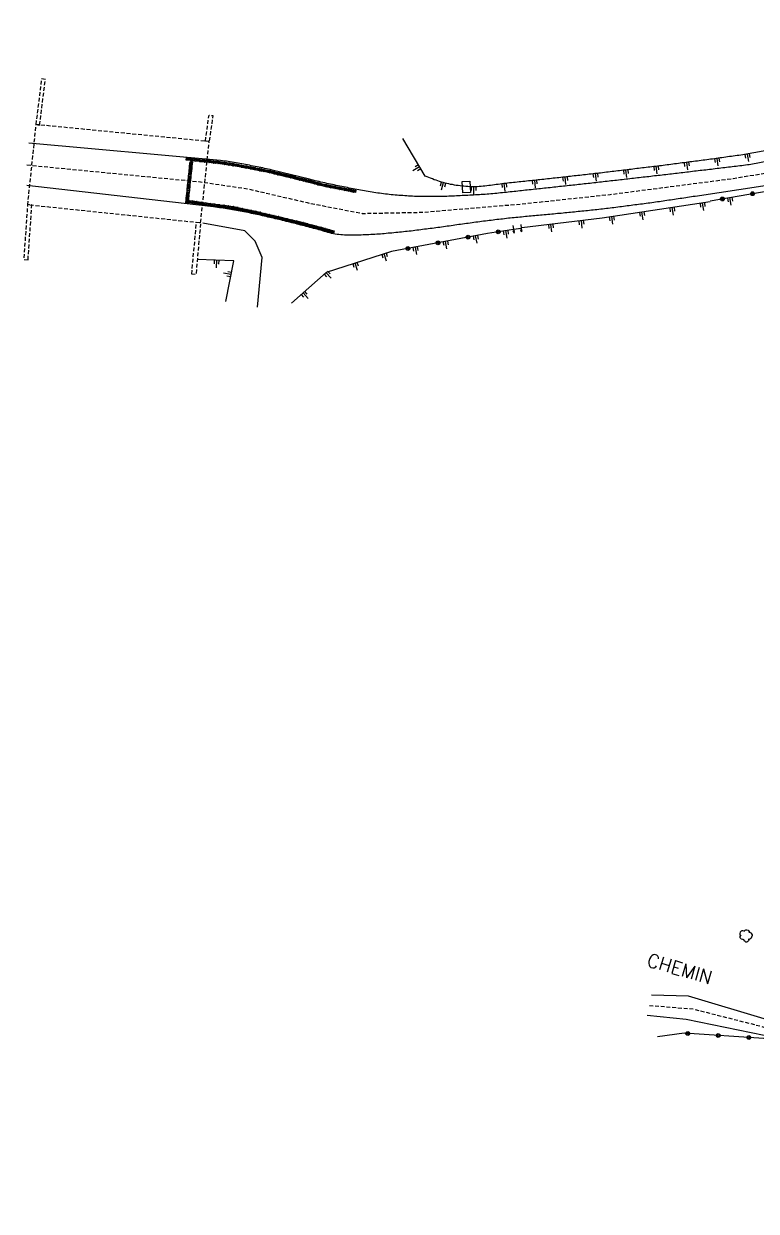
# Model space of a CAD drawing. Header units: millimetres. Extents: x 150037 to 150985, y 153000 to 154000.
# Drawn here: x 150593.2 to 150688.9, y 153552.3 to 153707.5 of the extents above; entities that cross this region are included whole.
import ezdxf
from ezdxf.enums import TextEntityAlignment as Align

# ---------------------------------------------------------------- set-up
doc = ezdxf.new("R2010")
doc.units = ezdxf.units.MM
doc.linetypes.add('DASHED', pattern=[0.75, 0.5, -0.25])
doc.layers.get('0').update_dxf_attribs({"linetype": 'CONTINUOUS'})
for name, color, linetype in [('W0001', 6, 'DASHED'), ('W0008', 7, 'CONTINUOUS'), ('W0100', 7, 'CONTINUOUS'), ('W0105', 7, 'CONTINUOUS'), ('W0112', 1, 'DASHED'), ('W0122', 7, 'DASHED'), ('W0211', 2, 'CONTINUOUS'), ('W0300', 7, 'CONTINUOUS'), ('W0322', 7, 'CONTINUOUS'), ('W0400', 7, 'CONTINUOUS'), ('W0989', 7, 'CONTINUOUS'), ('W1471', 7, 'CONTINUOUS')]:
    doc.layers.add(name, color=color, linetype=linetype)
doc.styles.get("Standard").update_dxf_attribs({"font": 'romans.shx', "width": 0.85})

# ---------------------------------------------------------------- blocks, each defined once
blk = doc.blocks.new('t105o')
for p, q in [((-0.5, 0), (0.5, 0)), ((0.5, 0), (0.2, 0.1)), ((0.5, 0), (0.2, -0.1))]:
    blk.add_line(p, q)
blk = doc.blocks.new('T300')
for p, q in [((-0.8, 0.51), (-0.86, 0.34)), ((-0.86, 0.34), (-0.86, 0.17)), ((-0.86, 0.17), (-0.74, 0.06)), ((-0.69, 0.63), (-0.8, 0.51)), ((-0.8, -0.06), (-0.74, 0.06)), ((-0.74, 0.06), (-0.69, 0.11)), ((-0.57, 0.69), (-0.69, 0.63)), ((-0.46, 0.69), (-0.57, 0.69)), ((-0.29, 0.63), (-0.46, 0.69)), ((-0.29, 0.63), (-0.17, 0.74)), ((-0.23, 0.57), (-0.29, 0.63)), ((-0.17, 0.74), (-0.06, 0.8)), ((-0.06, 0.8), (0.06, 0.8)), ((0.06, 0.8), (0.23, 0.74)), ((0.23, 0.74), (0.34, 0.63)), ((0.34, 0.63), (0.4, 0.51)), ((0.46, 0.46), (0.34, 0.46)), ((0.4, 0.51), (0.4, 0.46)), ((0.57, 0.4), (0.46, 0.46)), ((0.57, 0.4), (0.69, 0.29)), ((0.69, 0.29), (0.74, 0.17)), ((0.74, 0.06), (0.69, -0.17)), ((0.74, 0.17), (0.74, 0.06)), ((-0.8, -0.17), (-0.8, -0.06)), ((-0.8, -0.23), (-0.8, -0.17)), ((-0.74, -0.34), (-0.8, -0.23)), ((-0.69, -0.4), (-0.74, -0.34)), ((-0.51, -0.46), (-0.69, -0.4)), ((-0.4, -0.46), (-0.51, -0.46)), ((-0.4, -0.46), (-0.34, -0.46)), ((-0.34, -0.46), (-0.34, -0.4)), ((-0.34, -0.51), (-0.34, -0.46)), ((-0.29, -0.63), (-0.34, -0.51)), ((-0.17, -0.74), (-0.29, -0.63)), ((-0.06, -0.8), (-0.17, -0.74)), ((0.06, -0.8), (-0.06, -0.8)), ((0.17, -0.74), (0.06, -0.8)), ((0.23, -0.69), (0.17, -0.74)), ((0.29, -0.46), (0.23, -0.46)), ((0.29, -0.63), (0.23, -0.69)), ((0.46, -0.4), (0.29, -0.46)), ((0.34, -0.51), (0.29, -0.63)), ((0.34, -0.51), (0.34, -0.46)), ((0.57, -0.34), (0.46, -0.4)), ((0.63, -0.29), (0.57, -0.34)), ((0.69, -0.17), (0.63, -0.29))]:
    blk.add_line(p, q)
blk = doc.blocks.new('T400')
for p, q in [((-0.15, 0.3), (0.15, 0.3)), ((-0.15, -0.25), (-0.15, 0.3)), ((-0.15, 0.15), (0.15, 0.15)), ((-0.15, 0), (0.15, 0)), ((0.15, 0.3), (0.15, -0.25)), ((-0.15, -0.15), (0.15, -0.15)), ((-0.15, -0.25), (-0.15, -0.3)), ((-0.15, -0.3), (0.15, -0.3)), ((0.15, -0.3), (0.15, -0.25))]:
    blk.add_line(p, q)
blk = doc.blocks.new('t322o')
at = {"color": 0, "linetype": 'Continuous'}
for radius in [0.25, 0.15]:
    blk.add_circle((0, 0), radius, dxfattribs=at)
blk = doc.blocks.new('t211o')
at = {"color": 0, "linetype": 'Continuous'}
for p, q in [((-0.29, 0.5), (-0.29, 0)), ((0, 1), (0, 0)), ((0.29, 0.5), (0.29, 0))]:
    blk.add_line(p, q, dxfattribs=at)
blk = doc.blocks.new('T1471')
at = {"color": 0, "linetype": 'Continuous', "flags": 128}
blk.add_lwpolyline([(-0.75, -0.5), (-0.75, 0.5), (0.75, 0.5), (0.75, -0.5), (-0.75, -0.5)], dxfattribs=at)

msp = doc.modelspace()

# ---------------------------------------------------------------- linework, layer by layer
at = {"layer": 'W0001', "flags": 128}
for points in [[(150593.63, 153689.09), (150593.63, 153689.09), (150616.07, 153686.9), (150622.62, 153685.94), (150630.22, 153684.16), (150637.42, 153682.75), (150645.27, 153682.9), (150658.25, 153683.99), (150669.82, 153685.23), (150685.89, 153687.32), (150700.61, 153689.76), (150709.39, 153691.3), (150735.86, 153697.01), (150768.22, 153703.86), (150776.67, 153704.4), (150781.93, 153706.13), (150791.31, 153707.54)], [(150674.94, 153579.25), (150680.68, 153578.78), (150689.77, 153576.46), (150696.54, 153573.89), (150699.99, 153572.42), (150703.64, 153569.64), (150702.55, 153576.5), (150701.41, 153586.16), (150700.83, 153589.3), (150699.54, 153591.96), (150697.98, 153594.07), (150696.47, 153596.14), (150695.08, 153598.57), (150694.36, 153600.71), (150693.7, 153603.3), (150693.32, 153605.78), (150693.19, 153607.56), (150693.19, 153609.29), (150693.28, 153611.07), (150693.55, 153613.05), (150694.08, 153615.69), (150696.78, 153628.3), (150697.46, 153631.02), (150697.52, 153633.75), (150697.38, 153642.41), (150697.61, 153647.98), (150698.27, 153661.43), (150699.05, 153672.37), (150700.13, 153676.14), (150700.5, 153680.14), (150700.39, 153686.76), (150700.28, 153689.71)]]:
    msp.add_lwpolyline(points, dxfattribs=at)
at = {"layer": 'W0008', "flags": 128}
for points in [[(150710.85, 153693.53), (150688, 153689.12), (150687.75, 153689.09), (150687.5, 153689.05), (150687.26, 153689.02), (150687.01, 153688.99), (150686.76, 153688.96), (150686.51, 153688.93), (150686.27, 153688.9), (150686.02, 153688.87), (150685.77, 153688.84), (150685.52, 153688.81), (150685.28, 153688.78), (150685.03, 153688.75), (150684.78, 153688.72), (150684.53, 153688.69), (150684.29, 153688.66), (150684.04, 153688.63), (150683.79, 153688.6), (150683.54, 153688.57), (150683.29, 153688.54), (150683.05, 153688.51), (150682.8, 153688.48), (150682.55, 153688.45), (150682.3, 153688.42), (150682.06, 153688.4), (150681.81, 153688.37), (150681.56, 153688.34), (150681.31, 153688.31), (150681.07, 153688.28), (150680.82, 153688.25), (150680.57, 153688.22), (150680.32, 153688.19), (150680.07, 153688.16), (150679.83, 153688.13), (150679.58, 153688.1), (150679.33, 153688.07), (150679.08, 153688.04), (150678.84, 153688.01), (150678.59, 153687.98), (150678.34, 153687.96), (150678.09, 153687.93), (150677.84, 153687.9), (150677.6, 153687.87), (150677.35, 153687.84), (150677.1, 153687.81), (150676.85, 153687.78), (150676.61, 153687.75), (150676.36, 153687.72), (150676.11, 153687.69), (150675.86, 153687.67), (150675.61, 153687.64), (150675.37, 153687.61), (150675.12, 153687.58), (150674.87, 153687.55), (150674.62, 153687.52), (150674.38, 153687.49), (150674.13, 153687.47), (150673.88, 153687.44), (150673.63, 153687.41), (150673.38, 153687.38), (150673.14, 153687.35), (150672.89, 153687.32), (150672.64, 153687.3), (150672.39, 153687.27), (150672.14, 153687.24), (150671.9, 153687.21), (150671.65, 153687.18), (150671.4, 153687.15), (150671.15, 153687.13), (150670.91, 153687.1), (150670.66, 153687.07), (150670.41, 153687.04), (150670.16, 153687.01), (150669.91, 153686.99), (150669.67, 153686.96), (150669.42, 153686.93), (150669.17, 153686.9), (150668.92, 153686.87), (150668.67, 153686.85), (150668.43, 153686.82), (150668.18, 153686.79), (150667.93, 153686.76), (150667.68, 153686.74), (150667.43, 153686.71), (150667.19, 153686.68), (150666.94, 153686.65), (150666.69, 153686.63), (150666.44, 153686.6), (150666.19, 153686.57), (150665.95, 153686.54), (150665.7, 153686.52), (150665.45, 153686.49), (150665.2, 153686.46), (150664.95, 153686.43), (150664.71, 153686.41), (150664.46, 153686.38), (150664.21, 153686.35), (150663.96, 153686.33), (150663.71, 153686.3), (150663.47, 153686.27), (150663.22, 153686.25), (150662.97, 153686.22), (150662.72, 153686.19), (150662.47, 153686.16), (150662.23, 153686.14), (150661.98, 153686.11), (150661.73, 153686.08), (150661.48, 153686.06), (150661.23, 153686.03), (150660.99, 153686), (150660.74, 153685.98), (150660.49, 153685.95), (150660.24, 153685.92), (150659.99, 153685.9), (150659.75, 153685.87), (150659.5, 153685.84), (150659.25, 153685.82), (150659, 153685.79), (150658.75, 153685.77), (150658.51, 153685.74), (150658.26, 153685.71), (150658.01, 153685.69), (150657.76, 153685.66), (150657.51, 153685.63), (150657.27, 153685.61), (150657.01, 153685.58), (150656.76, 153685.55), (150656.51, 153685.53), (150656.26, 153685.5), (150656.01, 153685.47), (150655.76, 153685.44), (150655.5, 153685.42), (150655.25, 153685.39), (150655, 153685.37), (150654.75, 153685.34), (150654.5, 153685.32), (150654.24, 153685.3), (150653.99, 153685.28), (150653.74, 153685.26), (150653.49, 153685.24), (150653.24, 153685.23), (150652.99, 153685.21), (150652.74, 153685.2), (150652.49, 153685.18), (150652.24, 153685.17), (150651.99, 153685.15), (150651.74, 153685.14), (150651.49, 153685.12), (150651.24, 153685.11), (150650.99, 153685.1), (150650.74, 153685.08), (150650.49, 153685.07), (150650.24, 153685.06), (150649.99, 153685.05), (150649.74, 153685.03), (150649.49, 153685.02), (150649.24, 153685.01), (150649, 153685), (150648.75, 153684.99), (150648.5, 153684.98), (150648.25, 153684.98), (150648, 153684.97), (150647.75, 153684.96), (150647.5, 153684.96), (150647.25, 153684.95), (150647, 153684.95), (150646.75, 153684.95), (150646.5, 153684.95), (150646.25, 153684.95), (150646, 153684.95), (150645.75, 153684.95), (150645.5, 153684.95), (150645.25, 153684.95), (150645, 153684.96), (150644.75, 153684.97), (150644.5, 153684.97), (150644.25, 153684.98), (150644, 153684.99), (150643.75, 153685), (150643.49, 153685.02), (150643.24, 153685.03), (150642.99, 153685.05), (150642.74, 153685.07), (150642.48, 153685.08), (150642.23, 153685.1), (150641.98, 153685.13), (150641.73, 153685.15), (150641.47, 153685.17), (150641.22, 153685.2), (150640.97, 153685.22), (150640.72, 153685.25), (150640.47, 153685.28), (150640.22, 153685.31), (150639.97, 153685.34), (150639.71, 153685.38), (150639.46, 153685.41), (150639.21, 153685.45), (150638.96, 153685.49), (150638.71, 153685.52), (150638.46, 153685.56), (150638.21, 153685.61), (150637.96, 153685.65), (150637.71, 153685.69), (150637.47, 153685.74), (150637.22, 153685.78), (150636.97, 153685.83), (150636.72, 153685.88), (150636.47, 153685.93), (150636.23, 153685.97), (150635.98, 153686.02), (150635.74, 153686.07), (150635.49, 153686.12), (150635.25, 153686.17), (150635, 153686.22), (150634.76, 153686.26), (150634.51, 153686.31), (150634.27, 153686.36), (150634.02, 153686.42), (150633.78, 153686.47), (150633.53, 153686.52), (150633.29, 153686.57), (150633.04, 153686.62), (150632.79, 153686.68), (150632.54, 153686.74), (150632.29, 153686.79), (150632.04, 153686.85), (150631.79, 153686.91), (150631.54, 153686.97), (150631.29, 153687.02), (150631.04, 153687.09), (150630.79, 153687.15), (150630.54, 153687.21), (150625.66, 153688.42), (150625.41, 153688.48), (150625.16, 153688.53), (150624.92, 153688.58), (150624.67, 153688.64), (150624.43, 153688.69), (150624.18, 153688.74), (150623.93, 153688.79), (150623.69, 153688.84), (150623.44, 153688.89), (150623.19, 153688.94), (150622.94, 153688.99), (150622.7, 153689.04), (150622.45, 153689.08), (150622.2, 153689.13), (150621.95, 153689.18), (150621.71, 153689.22), (150621.46, 153689.27), (150621.21, 153689.31), (150620.96, 153689.36), (150620.7, 153689.4), (150620.45, 153689.44), (150620.2, 153689.48), (150619.94, 153689.52), (150619.69, 153689.56), (150619.43, 153689.6), (150619.18, 153689.63), (150618.92, 153689.67), (150593.87, 153691.94)], [(150701.17, 153688.06), (150680.92, 153684.98), (150680.68, 153684.94), (150680.43, 153684.91), (150680.18, 153684.87), (150679.94, 153684.83), (150679.69, 153684.79), (150679.45, 153684.75), (150679.2, 153684.72), (150678.95, 153684.68), (150678.71, 153684.64), (150678.46, 153684.61), (150678.22, 153684.57), (150677.97, 153684.53), (150677.72, 153684.5), (150677.48, 153684.46), (150677.23, 153684.42), (150676.98, 153684.39), (150676.74, 153684.35), (150676.49, 153684.32), (150676.25, 153684.28), (150676, 153684.25), (150675.75, 153684.21), (150675.51, 153684.18), (150675.26, 153684.15), (150675.01, 153684.11), (150674.77, 153684.08), (150674.52, 153684.04), (150674.27, 153684.01), (150674.03, 153683.98), (150673.78, 153683.94), (150673.53, 153683.91), (150673.29, 153683.88), (150673.04, 153683.85), (150672.79, 153683.81), (150672.55, 153683.78), (150672.3, 153683.75), (150672.05, 153683.72), (150671.81, 153683.69), (150671.56, 153683.65), (150671.31, 153683.62), (150671.07, 153683.59), (150670.82, 153683.56), (150670.57, 153683.53), (150670.32, 153683.5), (150670.08, 153683.47), (150669.83, 153683.44), (150669.58, 153683.41), (150669.34, 153683.38), (150669.09, 153683.35), (150668.84, 153683.32), (150668.6, 153683.29), (150668.35, 153683.26), (150668.1, 153683.24), (150667.86, 153683.21), (150667.61, 153683.18), (150667.37, 153683.16), (150667.12, 153683.13), (150666.87, 153683.1), (150666.63, 153683.08), (150666.38, 153683.05), (150666.13, 153683.03), (150665.89, 153683), (150665.64, 153682.98), (150665.4, 153682.95), (150665.15, 153682.93), (150664.9, 153682.9), (150664.66, 153682.88), (150664.41, 153682.86), (150664.16, 153682.83), (150663.92, 153682.81), (150663.67, 153682.79), (150663.42, 153682.76), (150663.18, 153682.74), (150662.93, 153682.72), (150662.68, 153682.7), (150662.44, 153682.67), (150662.19, 153682.65), (150661.94, 153682.63), (150661.7, 153682.61), (150661.45, 153682.58), (150661.21, 153682.56), (150660.96, 153682.54), (150660.71, 153682.51), (150660.47, 153682.49), (150660.22, 153682.47), (150659.97, 153682.45), (150659.73, 153682.42), (150659.48, 153682.4), (150659.23, 153682.38), (150658.99, 153682.35), (150658.74, 153682.33), (150658.49, 153682.31), (150658.25, 153682.28), (150658, 153682.26), (150657.75, 153682.23), (150657.51, 153682.21), (150657.26, 153682.18), (150657.02, 153682.16), (150656.77, 153682.13), (150656.52, 153682.11), (150656.27, 153682.08), (150656.02, 153682.05), (150655.77, 153682.02), (150655.52, 153681.99), (150655.27, 153681.97), (150655.02, 153681.94), (150654.77, 153681.91), (150654.52, 153681.88), (150654.28, 153681.84), (150654.03, 153681.81), (150653.78, 153681.78), (150653.53, 153681.75), (150653.28, 153681.72), (150653.03, 153681.69), (150652.78, 153681.65), (150652.53, 153681.62), (150652.28, 153681.59), (150652.03, 153681.55), (150651.79, 153681.52), (150651.54, 153681.48), (150651.29, 153681.45), (150651.04, 153681.42), (150650.79, 153681.38), (150650.54, 153681.35), (150650.29, 153681.31), (150650.04, 153681.28), (150649.79, 153681.24), (150649.55, 153681.21), (150649.3, 153681.17), (150649.05, 153681.14), (150648.8, 153681.1), (150648.55, 153681.07), (150648.3, 153681.04), (150648.05, 153681), (150647.8, 153680.97), (150647.56, 153680.93), (150647.31, 153680.9), (150647.06, 153680.87), (150646.81, 153680.83), (150646.56, 153680.8), (150646.31, 153680.77), (150646.06, 153680.73), (150645.81, 153680.7), (150645.56, 153680.67), (150645.31, 153680.64), (150645.07, 153680.61), (150644.82, 153680.57), (150644.57, 153680.54), (150644.32, 153680.51), (150644.07, 153680.48), (150643.82, 153680.45), (150643.57, 153680.43), (150643.32, 153680.4), (150643.07, 153680.37), (150642.82, 153680.34), (150642.57, 153680.32), (150642.32, 153680.29), (150642.07, 153680.26), (150641.82, 153680.24), (150641.57, 153680.21), (150641.32, 153680.19), (150641.07, 153680.17), (150640.82, 153680.15), (150640.57, 153680.12), (150640.32, 153680.1), (150640.07, 153680.08), (150639.82, 153680.06), (150639.57, 153680.05), (150639.32, 153680.03), (150639.07, 153680.01), (150638.82, 153680), (150638.57, 153679.98), (150638.31, 153679.97), (150638.06, 153679.95), (150637.81, 153679.94), (150637.56, 153679.93), (150637.31, 153679.92), (150637.06, 153679.91), (150636.81, 153679.9), (150636.55, 153679.9), (150636.31, 153679.89), (150636.07, 153679.89), (150635.83, 153679.89), (150635.59, 153679.9), (150635.35, 153679.91), (150635.11, 153679.92), (150634.87, 153679.94), (150634.63, 153679.96), (150634.39, 153679.98), (150634.15, 153680), (150633.91, 153680.03), (150633.67, 153680.07), (150633.43, 153680.13), (150633.2, 153680.2), (150632.96, 153680.27), (150632.72, 153680.34), (150632.49, 153680.4), (150632.25, 153680.47), (150632.02, 153680.54), (150631.78, 153680.6), (150631.54, 153680.67), (150631.31, 153680.73), (150631.07, 153680.8), (150630.83, 153680.86), (150630.6, 153680.92), (150630.36, 153680.99), (150630.12, 153681.05), (150629.89, 153681.11), (150629.65, 153681.17), (150629.41, 153681.23), (150629.17, 153681.3), (150628.94, 153681.36), (150628.7, 153681.42), (150628.46, 153681.48), (150628.22, 153681.54), (150627.98, 153681.59), (150627.75, 153681.65), (150627.51, 153681.71), (150627.27, 153681.77), (150627.03, 153681.83), (150626.79, 153681.89), (150626.55, 153681.95), (150626.31, 153682), (150626.07, 153682.06), (150625.83, 153682.12), (150625.59, 153682.17), (150625.35, 153682.23), (150625.11, 153682.28), (150624.87, 153682.34), (150624.63, 153682.39), (150624.39, 153682.45), (150624.15, 153682.5), (150623.91, 153682.55), (150623.67, 153682.61), (150623.43, 153682.66), (150623.19, 153682.71), (150622.95, 153682.76), (150622.71, 153682.81), (150622.47, 153682.86), (150622.22, 153682.91), (150621.98, 153682.95), (150621.74, 153683), (150621.49, 153683.05), (150621.24, 153683.09), (150621, 153683.14), (150620.75, 153683.18), (150620.5, 153683.23), (150620.25, 153683.27), (150620.01, 153683.31), (150619.76, 153683.35), (150619.51, 153683.39), (150619.26, 153683.43), (150619.01, 153683.47), (150618.77, 153683.5), (150618.52, 153683.54), (150618.27, 153683.57), (150618.02, 153683.61), (150614.19, 153684.05), (150593.62, 153686.42)], [(150696.15, 153575.28), (150690.36, 153577.36), (150680.07, 153580.47), (150675.22, 153580.57)], [(150689.96, 153575.32), (150679.75, 153577.41), (150674.67, 153577.93)]]:
    msp.add_lwpolyline(points, dxfattribs=at)
at = {"layer": 'W0100', "flags": 128}
msp.add_lwpolyline([(150657.2, 153680.68), (150658.19, 153680.82)], dxfattribs=at)
at = {"layer": 'W0112', "flags": 128}
for points in [[(150595.29, 153694.29), (150596.04, 153700.25), (150595.54, 153700.32), (150594.79, 153694.36)], [(150616.95, 153692.21), (150617.42, 153695.6), (150617.92, 153695.53), (150617.44, 153692.14)], [(150593.78, 153676.69), (150594.28, 153683.86), (150593.71, 153683.9), (150593.22, 153676.73)], [(150615.17, 153674.82), (150615.77, 153681.59), (150616.32, 153681.54), (150615.72, 153674.77)]]:
    msp.add_lwpolyline(points, close=True, dxfattribs=at)
at = {"layer": 'W0122', "flags": 128}
msp.add_lwpolyline([(150616.32, 153681.54), (150617.44, 153692.14), (150594.79, 153694.36), (150593.7, 153683.9)], close=True, dxfattribs=at)
at = {"layer": 'W0211', "flags": 128}
for points in [[(150710.53, 153694.58), (150687.39, 153690.44), (150687.14, 153690.4), (150686.9, 153690.37), (150686.65, 153690.34), (150686.4, 153690.3), (150686.16, 153690.27), (150685.91, 153690.23), (150685.66, 153690.2), (150685.41, 153690.17), (150685.17, 153690.13), (150684.92, 153690.1), (150684.67, 153690.06), (150684.43, 153690.03), (150684.18, 153690), (150683.93, 153689.96), (150683.68, 153689.93), (150683.44, 153689.9), (150683.19, 153689.86), (150682.94, 153689.83), (150682.69, 153689.8), (150682.45, 153689.76), (150682.2, 153689.73), (150681.95, 153689.7), (150681.71, 153689.67), (150681.46, 153689.63), (150681.21, 153689.6), (150680.96, 153689.57), (150680.72, 153689.54), (150680.47, 153689.5), (150680.22, 153689.47), (150679.97, 153689.44), (150679.73, 153689.41), (150679.48, 153689.37), (150679.23, 153689.34), (150678.98, 153689.31), (150678.74, 153689.28), (150678.49, 153689.25), (150678.24, 153689.21), (150677.99, 153689.18), (150677.75, 153689.15), (150677.5, 153689.12), (150677.25, 153689.09), (150677, 153689.06), (150676.76, 153689.03), (150676.51, 153688.99), (150676.26, 153688.96), (150676.01, 153688.93), (150675.77, 153688.9), (150675.52, 153688.87), (150675.27, 153688.84), (150675.02, 153688.81), (150674.78, 153688.78), (150674.53, 153688.75), (150674.28, 153688.72), (150674.03, 153688.69), (150673.79, 153688.66), (150673.54, 153688.63), (150673.29, 153688.6), (150673.04, 153688.56), (150672.8, 153688.53), (150672.55, 153688.5), (150672.3, 153688.47), (150672.05, 153688.44), (150671.8, 153688.42), (150671.56, 153688.39), (150671.31, 153688.36), (150671.06, 153688.33), (150670.81, 153688.3), (150670.57, 153688.27), (150670.32, 153688.24), (150670.07, 153688.21), (150669.82, 153688.18), (150669.58, 153688.15), (150669.33, 153688.12), (150669.08, 153688.09), (150668.83, 153688.06), (150668.58, 153688.03), (150668.34, 153688.01), (150668.09, 153687.98), (150667.84, 153687.95), (150667.59, 153687.92), (150667.34, 153687.89), (150667.1, 153687.86), (150666.85, 153687.83), (150666.6, 153687.81), (150666.35, 153687.78), (150666.11, 153687.75), (150665.86, 153687.72), (150665.61, 153687.69), (150665.36, 153687.67), (150665.11, 153687.64), (150664.87, 153687.61), (150664.62, 153687.58), (150664.37, 153687.56), (150664.12, 153687.53), (150663.87, 153687.5), (150663.63, 153687.47), (150663.38, 153687.45), (150663.13, 153687.42), (150662.88, 153687.39), (150662.63, 153687.36), (150662.39, 153687.34), (150662.14, 153687.31), (150661.89, 153687.28), (150661.64, 153687.26), (150661.39, 153687.23), (150661.15, 153687.2), (150660.9, 153687.18), (150660.65, 153687.15), (150660.4, 153687.12), (150660.15, 153687.1), (150659.91, 153687.07), (150659.66, 153687.05), (150659.41, 153687.02), (150659.16, 153686.99), (150658.91, 153686.97), (150658.66, 153686.94), (150658.42, 153686.92), (150658.17, 153686.89), (150657.92, 153686.87), (150657.67, 153686.84), (150657.42, 153686.81), (150657.18, 153686.79), (150656.93, 153686.76), (150656.68, 153686.74), (150656.43, 153686.71), (150656.18, 153686.68), (150655.93, 153686.64), (150655.69, 153686.61), (150655.44, 153686.58), (150655.19, 153686.54), (150654.94, 153686.51), (150654.7, 153686.47), (150654.45, 153686.44), (150654.2, 153686.41), (150653.95, 153686.38), (150653.71, 153686.35), (150653.46, 153686.32), (150653.21, 153686.3), (150652.96, 153686.27), (150652.71, 153686.26), (150652.46, 153686.24), (150652.21, 153686.23), (150651.96, 153686.23), (150651.71, 153686.23), (150651.46, 153686.24), (150651.21, 153686.25), (150650.96, 153686.27), (150650.71, 153686.29), (150650.46, 153686.32), (150650.21, 153686.35), (150649.96, 153686.38), (150649.71, 153686.42), (150649.47, 153686.46), (150649.22, 153686.51), (150648.98, 153686.55), (150648.74, 153686.61), (150648.5, 153686.66), (150648.26, 153686.72), (150648.02, 153686.79), (150647.78, 153686.85), (150647.54, 153686.93), (150647.3, 153687), (150647.07, 153687.08), (150646.83, 153687.16), (150646.6, 153687.25), (150646.36, 153687.34), (150646.13, 153687.43), (150645.9, 153687.53), (150645.67, 153687.63), (150642.72, 153692.56)], [(150682.88, 153684.26), (150668.77, 153682.14), (150658.28, 153680.86)], [(150623.73, 153670.5), (150624.36, 153677), (150623.43, 153679.12), (150622.08, 153680.47), (150616.59, 153681.48)], [(150641.27, 153677.78), (150632.71, 153675.03), (150628.2, 153671.02)], [(150619.63, 153671.26), (150620.64, 153676.57), (150615.89, 153676.73)]]:
    msp.add_lwpolyline(points, dxfattribs=at)
at = {"layer": 'W0322', "flags": 128}
for points in [[(150698.28, 153687), (150682.89, 153684.37)], [(150657.18, 153680.65), (150653.79, 153680.12), (150641.27, 153677.77)], [(150690.63, 153552.35), (150692.27, 153552.45), (150695.18, 153553.17), (150697.74, 153553.38), (150700.55, 153554.67), (150701.95, 153560.45), (150700.75, 153564.01), (150699.92, 153567.11), (150697.88, 153569.62), (150689.91, 153574.91), (150679.47, 153575.61), (150676, 153575.13)]]:
    msp.add_lwpolyline(points, dxfattribs=at)

# ---------------------------------------------------------------- block references
at = {"layer": 'W0105'}
for p, rotation in [((150657.2, 153680.68), 278.3062982588947), ((150658.19, 153680.82), 276.4813918571297)]:
    msp.add_blockref('t105o', p, dxfattribs=dict(at, rotation=rotation))
at = {"layer": 'W0211'}
for p, rotation in [((150683.79, 153689.94), 187.690628011889), ((150687.75, 153690.5), 190.1468092739483), ((150644.92, 153688.88), 120.8484432891447), ((150671.88, 153688.42), 186.8617237693187), ((150675.85, 153688.91), 187.1380415159243), ((150679.82, 153689.42), 187.4143472132099), ((150648.06, 153686.78), 165.137613675354), ((150655.98, 153686.65), 187.4651363742048), ((150659.96, 153687.08), 186.0328267487156), ((150663.94, 153687.51), 186.3091035318749), ((150667.91, 153687.96), 186.5854068260418), ((150652.01, 153686.23), 181.0296039562907), ((150677.93, 153683.51), 188.5306865896002), ((150681.89, 153684.11), 188.5306865896002), ((150685.47, 153684.81), 189.6764568927027), ((150670.02, 153682.33), 188.5306865896002), ((150673.98, 153682.92), 188.5306865896002), ((150656.19, 153680.5), 189.0125885842512), ((150662.09, 153681.32), 186.9643794011972), ((150666.06, 153681.81), 186.9643794011972), ((150648.31, 153679.09), 190.5988163647292), ((150652.25, 153679.83), 190.5988163647292), ((150640.31, 153677.47), 197.8386303490833), ((150644.38, 153678.36), 190.5988163647292), ((150618.44, 153676.64), 178.0311836805315), ((150636.51, 153676.25), 197.8386303490833), ((150620.3, 153674.79), 79.28417976177668), ((150632.7, 153675.02), 221.579190852567), ((150629.71, 153672.36), 221.579190852567)]:
    msp.add_blockref('t211o', p, dxfattribs=dict(at, rotation=rotation))
at = {"layer": 'W0300'}
msp.add_blockref('T300', (150687.61, 153588.32), dxfattribs=at)
at = {"layer": 'W0322'}
for p, rotation in [((150688.42, 153685.32), 189.6764568927027), ((150684.48, 153684.64), 189.6764568927027), ((150655.2, 153680.34), 189.0125885842512), ((150647.33, 153678.91), 190.5988163647292), ((150651.26, 153679.64), 190.5988163647292), ((150643.4, 153678.17), 190.5988163647292), ((150679.95, 153575.58), 176.1646935226854), ((150683.94, 153575.31), 176.1646935226854), ((150687.93, 153575.05), 176.1646935226854)]:
    msp.add_blockref('t322o', p, dxfattribs=dict(at, rotation=rotation))
at = {"layer": 'W0400'}
for p, rotation in [((150614.75, 153689.82), 84.10244556520821), ((150615.34, 153689.76), 84.10244556520821), ((150615.94, 153689.69), 84.10244556520821), ((150616.54, 153689.63), 84.10244556520821), ((150617.14, 153689.57), 84.10244556520821), ((150617.73, 153689.51), 84.10244556520821), ((150618.33, 153689.45), 84.10244556520821), ((150614.93, 153687.91), 174.0710569420796), ((150614.99, 153688.51), 174.0710569420796), ((150615.05, 153689.1), 174.0710569420796), ((150615.06, 153689.19), 354.0710569420796), ((150618.57, 153689.42), 264.1024455652081), ((150619.16, 153689.34), 80.78994999190292), ((150619.76, 153689.25), 80.78994999190292), ((150620.35, 153689.15), 80.78994999190292), ((150620.81, 153689.08), 260.7899499919029), ((150621.4, 153688.97), 79.14174324866134), ((150621.99, 153688.86), 79.14174324866134), ((150622.58, 153688.75), 79.14174324866134), ((150623.17, 153688.63), 79.14174324866134), ((150623.76, 153688.52), 79.14174324866134), ((150624.35, 153688.41), 79.14174324866134), ((150624.52, 153688.37), 259.1417432486613), ((150625.11, 153688.25), 77.08588577249283), ((150625.69, 153688.12), 77.08588577249283), ((150626.28, 153687.98), 77.08588577249283), ((150626.66, 153687.89), 257.0858857724928), ((150614.8, 153686.71), 174.0710569420796), ((150614.87, 153687.31), 174.0710569420796), ((150627.24, 153687.75), 76.05022627077834), ((150627.82, 153687.61), 76.05022627077834), ((150628.41, 153687.47), 76.05022627077834), ((150628.99, 153687.32), 76.05022627077834), ((150629.57, 153687.18), 76.05022627077834), ((150630.15, 153687.03), 76.05022627077834), ((150630.39, 153686.97), 256.0502262707782), ((150630.97, 153686.82), 74.39129894931129), ((150631.55, 153686.66), 74.39129894931129), ((150631.89, 153686.56), 254.3912989493113), ((150632.47, 153686.43), 78.96699302145687), ((150633.06, 153686.31), 78.96699302145687), ((150614.62, 153684.92), 174.0710569420796), ((150614.68, 153685.52), 174.0710569420796), ((150614.74, 153686.12), 174.0710569420796), ((150633.65, 153686.2), 78.96699302145687), ((150634.24, 153686.08), 78.96699302145687), ((150634.83, 153685.97), 78.96699302145687), ((150635.42, 153685.85), 78.96699302145687), ((150636.01, 153685.74), 78.96699302145687), ((150636.27, 153685.69), 258.9669930214568), ((150614.56, 153684.33), 174.0710569420796), ((150615.18, 153684.25), 82.13395087640707), ((150615.49, 153684.2), 262.133950876407), ((150616.08, 153684.12), 262.133950876407), ((150616.67, 153684.04), 262.133950876407), ((150617.27, 153683.96), 262.133950876407), ((150617.86, 153683.88), 262.133950876407), ((150618.46, 153683.79), 262.133950876407), ((150619.05, 153683.71), 262.133950876407), ((150619.65, 153683.63), 262.133950876407), ((150620.24, 153683.55), 262.133950876407), ((150620.83, 153683.45), 78.16998612156698), ((150620.87, 153683.44), 258.169986121567), ((150621.46, 153683.31), 258.169986121567), ((150622.04, 153683.19), 258.169986121567), ((150622.63, 153683.07), 258.169986121567), ((150623.22, 153682.95), 258.169986121567), ((150623.81, 153682.81), 256.766204472689), ((150623.8, 153682.82), 76.76620447268914), ((150624.39, 153682.68), 256.766204472689), ((150624.98, 153682.54), 256.766204472689), ((150625.56, 153682.4), 256.766204472689), ((150626.14, 153682.26), 256.766204472689), ((150626.73, 153682.13), 256.766204472689), ((150627.31, 153681.99), 256.766204472689), ((150627.9, 153681.85), 256.766204472689), ((150628.48, 153681.72), 256.766204472689), ((150629.07, 153681.58), 256.766204472689), ((150629.65, 153681.43), 74.90110456125649), ((150629.95, 153681.35), 254.9011045612565), ((150630.52, 153681.19), 254.9011045612565), ((150631.1, 153681.04), 254.9011045612565), ((150631.68, 153680.88), 254.9011045612565), ((150632.26, 153680.73), 254.9011045612565), ((150632.84, 153680.57), 254.9011045612565), ((150633.42, 153680.41), 254.9011045612565)]:
    msp.add_blockref('T400', p, dxfattribs=dict(at, rotation=rotation))
at = {"layer": 'W1471', "rotation": 273.1393722039615}
msp.add_blockref('T1471', (150651.05, 153686.2), dxfattribs=at)

# ---------------------------------------------------------------- texts
at = {"layer": 'W0989'}
msp.add_text('CHEMIN', height=1.75, rotation=343.678, dxfattribs=at).set_placement((150678.9, 153584.03), align=Align.MIDDLE)

doc.saveas('drawing.dxf')
